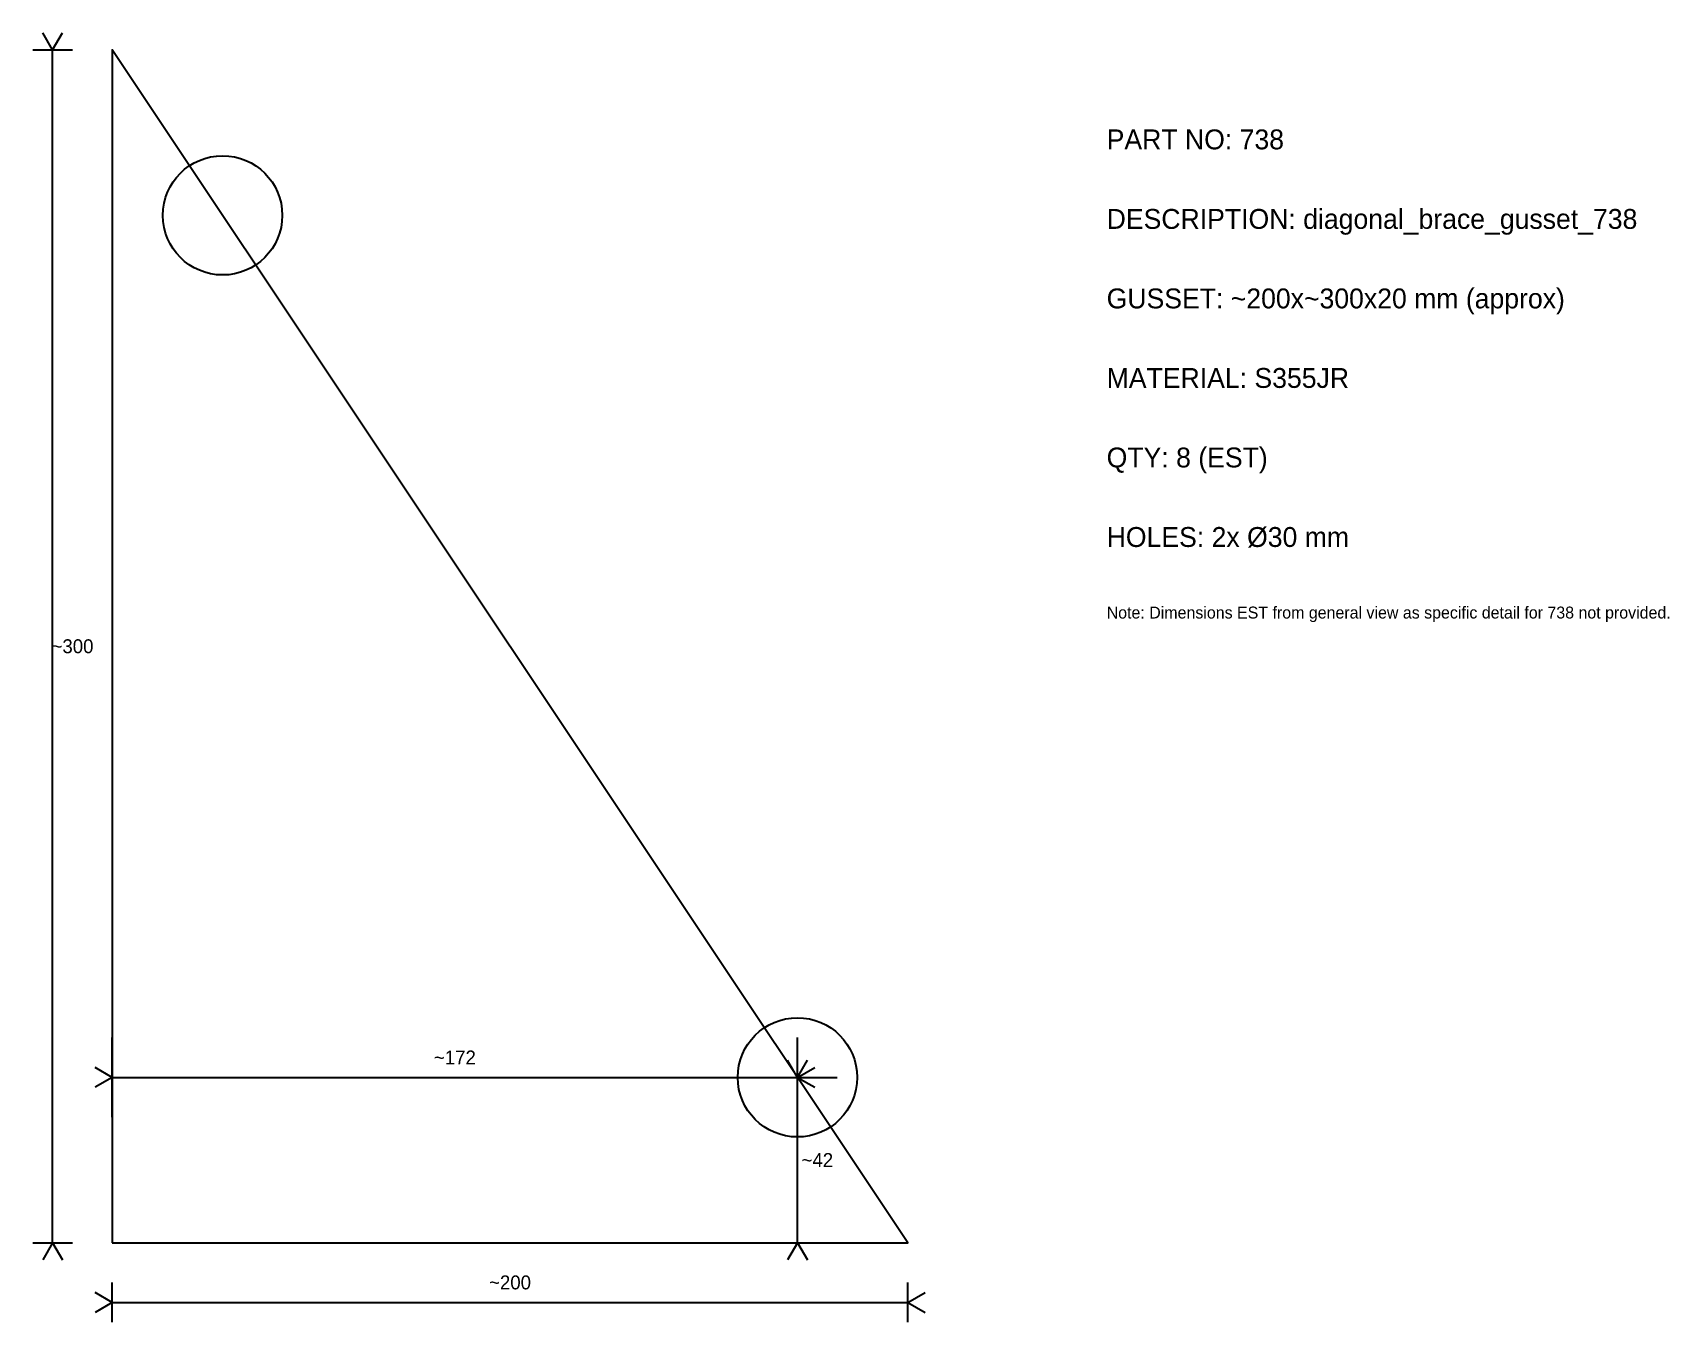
# Model space of a CAD drawing. Header units: millimetres. Extents: x -20 to 391, y -20 to 304.
import ezdxf

# ---------------------------------------------------------------- set-up
doc = ezdxf.new("R2010")
doc.units = ezdxf.units.MM
for name, color, linetype in [('ANNOTATION', 2, 'Continuous'), ('DIMENSION', 3, 'Continuous'), ('GEOMETRY', 1, 'Continuous')]:
    doc.layers.add(name, color=color, linetype=linetype)

msp = doc.modelspace()

# ---------------------------------------------------------------- linework, layer by layer
at = {"layer": 'DIMENSION'}
for p, q in [((-15, 300), (-17.5, 304.33)), ((-15, 300), (-12.5, 304.33)), ((-20, 300), (-10, 300)), ((-15, 0), (-15, 300)), ((0, 31.6), (0, 51.6)), ((172.26, 31.6), (172.26, 51.6)), ((172.26, 41.6), (169.76, 45.93)), ((172.26, 41.6), (174.76, 45.93)), ((0, 41.6), (-4.33, 44.1)), ((0, 41.6), (-4.33, 39.1)), ((0, 41.6), (172.26, 41.6)), ((162.26, 41.6), (182.26, 41.6)), ((172.26, 41.6), (176.6, 44.1)), ((172.26, 41.6), (176.6, 39.1)), ((172.26, 0), (172.26, 41.6)), ((-20, 0), (-10, 0)), ((-15, 0), (-17.5, -4.33)), ((-15, 0), (-12.5, -4.33)), ((162.26, 0), (182.26, 0)), ((172.26, 0), (169.76, -4.33)), ((172.26, 0), (174.76, -4.33)), ((0, -20), (0, -10)), ((200, -20), (200, -10)), ((0, -15), (-4.33, -12.5)), ((0, -15), (-4.33, -17.5)), ((0, -15), (200, -15)), ((200, -15), (204.33, -12.5)), ((200, -15), (204.33, -17.5))]:
    msp.add_line(p, q, dxfattribs=at)
at = {"layer": 'GEOMETRY'}
msp.add_lwpolyline([(0, 0), (200, 0), (0, 300)], close=True, dxfattribs=at)
for centre in [(27.74, 258.4), (172.26, 41.6)]:
    msp.add_circle(centre, 15, dxfattribs=at)

# ---------------------------------------------------------------- texts
at = {"layer": 'ANNOTATION'}
for s, insert, char_height, attachment_point in [('PART NO: 738', (250, 280), 5, 1), ('DESCRIPTION: diagonal_brace_gusset_738', (250, 260), 5, 1), ('GUSSET: ~200x~300x20 mm (approx)', (250, 240), 5, 1), ('MATERIAL: S355JR', (250, 220), 5, 1), ('QTY: 8 (EST)', (250, 200), 5, 1), ('HOLES: 2x Ø30 mm', (250, 180), 5, 1), ('Note: Dimensions EST from general view as specific detail for 738 not provided.', (250, 160), 3, 1), ('~300', (-10, 150), 3.5, 5), ('~172', (86.13, 46.6), 3.5, 5), ('~42', (177.26, 20.8), 3.5, 5), ('~200', (100, -10), 3.5, 5)]:
    msp.add_mtext(s, dxfattribs=dict(at, insert=insert, char_height=char_height, attachment_point=attachment_point))

doc.saveas('drawing.dxf')
